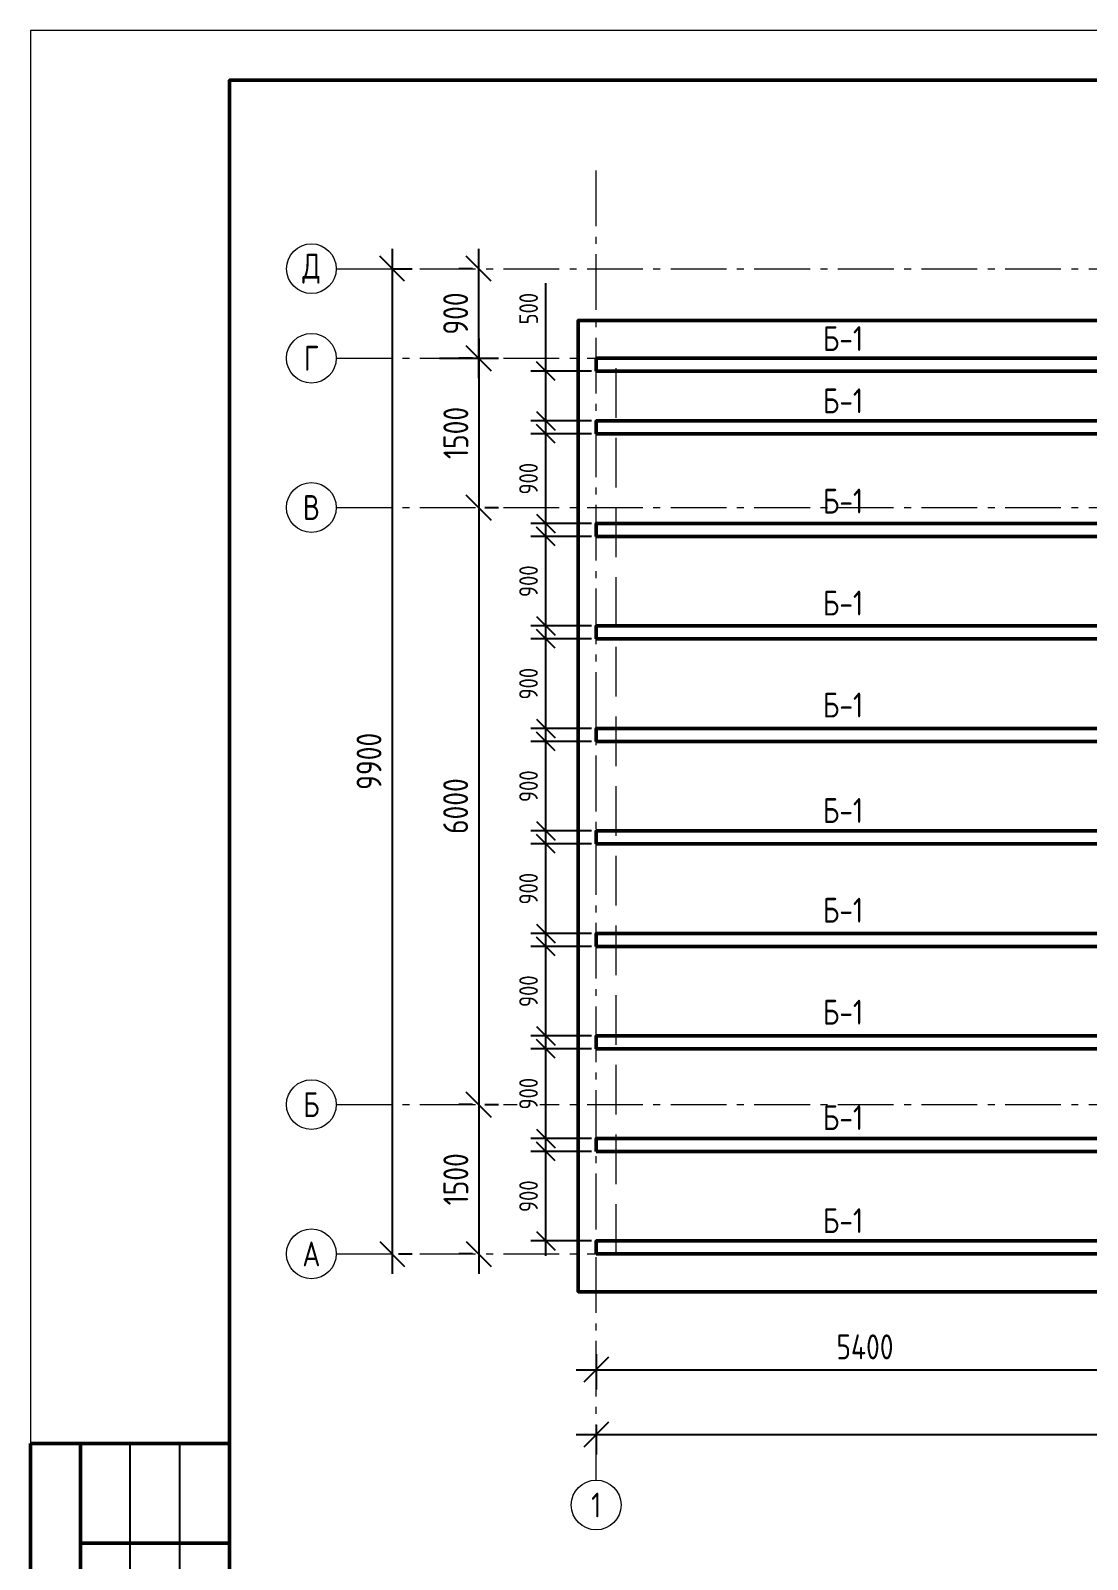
# Model space of a CAD drawing. Header units: millimetres. Extents: x -2047 to 39953, y 20044 to 49744.
# Drawn here: x -2047 to 8570, y 34381 to 49744 of the extents above; entities that cross this region are included whole.
import ezdxf

# ---------------------------------------------------------------- set-up
doc = ezdxf.new("R2010")
doc.units = ezdxf.units.MM
for name, pattern in [('CONTINOUS', [0]), ('ГОСТ 2.303 4', [7, 5, -2, 0]), ('ГОСТ 2.303 6', [12, 8, -1.5, 1, -1.5])]:
    doc.linetypes.add(name, pattern=pattern)
doc.layers.add('Оси', color=3, linetype='Continuous')
doc.layers.add('Стены для перекрытий', color=7, linetype='Continuous')
for name, color, linetype, lineweight in [('Перекрытия', 7, 'Continuous', 50), ('Размеры', 7, 'Continuous', 20), ('Текст', 7, 'Continuous', 20)]:
    doc.layers.add(name, color=color, linetype=linetype, lineweight=lineweight)
doc.styles.add('ГОСТ 2.304', font='CS_Gost2304.shx')
doc.styles.add('ТЕКСТ_Z', font='arial.ttf')
doc.dimstyles.new('СПДС', dxfattribs={"dimscale": 100, "dimtxt": 2.5, "dimasz": 2.5, "dimexe": 2, "dimexo": 0.625, "dimgap": 1, "dimtad": 1, "dimdec": 0, "dimtxsty": 'ГОСТ 2.304', "dimblk": 'OBLIQUE', "dimblk1": 'OBLIQUE', "dimblk2": 'OBLIQUE', "dimcen": 2.5, "dimdle": 2, "dimadec": 0, "dimazin": 2, "dimtfac": 0.75, "dimtdec": 4, "dimtmove": 1, "dimatfit": 3, "dimfxl": 1, "dimtfill": 1, "dimtolj": 1, "dimarcsym": 1})

# ---------------------------------------------------------------- blocks, each defined once
blk = doc.blocks.new('Штамп осн бок')
at = {"color": 7, "lineweight": 50}
for p, q in [((-2000, 8500), (-2000, 15000)), ((-2000, 15000), (-1500, 15000)), ((-1500, 8500), (-1500, 15000)), ((-1500, 15000), (0, 15000)), ((-1500, 14000), (0, 14000)), ((-1500, 12500), (0, 12500)), ((-1500, 10500), (0, 10500)), ((-2000, 8500), (-1500, 8500)), ((-1500, 8500), (0, 8500)), ((-1200, 0), (-1200, 8500)), ((-1200, 8500), (-700, 8500)), ((-700, 0), (-700, 8500)), ((-700, 8500), (0, 8500)), ((-1200, 6000), (0, 6000)), ((-1200, 2500), (0, 2500)), ((-1200, 0), (-700, 0)), ((-700, 0), (0, 0))]:
    blk.add_line(p, q, dxfattribs=at)
at = {"color": 7}
for p, q in [((-1000, 8500), (-1000, 15000)), ((-500, 8500), (-500, 15000)), ((0, 15000), (0, 0))]:
    blk.add_line(p, q, dxfattribs=at)
at = {"color": 7, "style": 'ТЕКСТ_Z'}
for s, p in [('Согласовано', (-1675, 8640)), ('В зам. инв. №', (-890, 6627)), ('Подл. и дата', (-890, 3596)), ('Инв. № подл.', (-890, 536))]:
    blk.add_text(s, height=150, rotation=90, dxfattribs=at).set_placement(p)
blk = doc.blocks.new('_Oblique')
at = {"color": 0, "linetype": 'ByBlock', "lineweight": -2}
blk.add_line((-0.5, -0.5), (0.5, 0.5), dxfattribs=at)
blk = doc.blocks.new('*D23')
at = {"layer": 'Defpoints', "color": 0, "ltscale": 100}
for p in [(1998, 46451), (2455, 44951), (2455, 44951)]:
    blk.add_point(p, dxfattribs=at)
at = {"layer": 'Оси', "color": 0, "lineweight": -2, "ltscale": 100}
for p, q in [((2455, 46651), (2455, 44751)), ((2061, 46451), (2655, 46451)), ((2517, 44951), (2655, 44951))]:
    blk.add_line(p, q, dxfattribs=at)
at = {"layer": 'Оси', "color": 0, "lineweight": -2, "ltscale": 100, "xscale": 250, "yscale": 250, "zscale": 250}
for p, rotation in [((2455, 46451), 90), ((2455, 44951), 270)]:
    blk.add_blockref('_Oblique', p, dxfattribs=dict(at, rotation=rotation))
at = {"layer": 'Оси', "color": 0, "lineweight": 20, "ltscale": 100, "insert": (2225, 45701), "char_height": 250, "attachment_point": 5, "rotation": 90, "style": 'ГОСТ 2.304', "bg_fill": 3, "box_fill_scale": 1.1, "bg_fill_color": 256, "bg_fill_true_color": 13158600, "bg_fill_transparency": 0}
blk.add_mtext('\\A1;1500', dxfattribs=at)
blk = doc.blocks.new('*D24')
at = {"layer": 'Defpoints', "color": 0, "ltscale": 100}
for p in [(2455, 44951), (2455, 38951), (2455, 38951)]:
    blk.add_point(p, dxfattribs=at)
at = {"layer": 'Оси', "color": 0, "lineweight": -2, "ltscale": 100}
for p, q in [((2455, 45151), (2455, 38751)), ((2517, 44951), (2655, 44951)), ((2517, 38951), (2655, 38951))]:
    blk.add_line(p, q, dxfattribs=at)
at = {"layer": 'Оси', "color": 0, "lineweight": -2, "ltscale": 100, "xscale": 250, "yscale": 250, "zscale": 250}
for p, rotation in [((2455, 44951), 90.00000000000001), ((2455, 38951), 270)]:
    blk.add_blockref('_Oblique', p, dxfattribs=dict(at, rotation=rotation))
at = {"layer": 'Оси', "color": 0, "lineweight": 20, "ltscale": 100, "insert": (2223, 41951), "char_height": 250, "attachment_point": 5, "rotation": 90, "style": 'ГОСТ 2.304', "bg_fill": 3, "box_fill_scale": 1.1, "bg_fill_color": 256, "bg_fill_true_color": 13158600, "bg_fill_transparency": 0}
blk.add_mtext('\\A1;6000', dxfattribs=at)
blk = doc.blocks.new('*D25')
at = {"layer": 'Defpoints', "color": 0, "ltscale": 100}
for p in [(2455, 38951), (2455, 37451), (2455, 37451)]:
    blk.add_point(p, dxfattribs=at)
at = {"layer": 'Оси', "color": 0, "lineweight": -2, "ltscale": 100}
for p, q in [((2455, 39151), (2455, 37251)), ((2392, 38951), (2255, 38951)), ((2392, 37451), (2255, 37451))]:
    blk.add_line(p, q, dxfattribs=at)
at = {"layer": 'Оси', "color": 0, "lineweight": -2, "ltscale": 100, "xscale": 250, "yscale": 250, "zscale": 250}
for p, rotation in [((2455, 38951), 90), ((2455, 37451), 270)]:
    blk.add_blockref('_Oblique', p, dxfattribs=dict(at, rotation=rotation))
at = {"layer": 'Оси', "color": 0, "lineweight": 20, "ltscale": 100, "insert": (2225, 38201), "char_height": 250, "attachment_point": 5, "rotation": 90, "style": 'ГОСТ 2.304', "bg_fill": 3, "box_fill_scale": 1.1, "bg_fill_color": 256, "bg_fill_true_color": 13158600, "bg_fill_transparency": 0}
blk.add_mtext('\\A1;1500', dxfattribs=at)
blk = doc.blocks.new('*D26')
at = {"layer": 'Defpoints', "color": 0, "ltscale": 100}
for p in [(2455, 47351), (2455, 47351), (2455, 46451)]:
    blk.add_point(p, dxfattribs=at)
at = {"layer": 'Оси', "color": 0, "lineweight": -2, "ltscale": 100}
for p, q in [((2455, 46251), (2455, 47551)), ((2392, 47351), (2255, 47351)), ((2392, 46451), (2255, 46451))]:
    blk.add_line(p, q, dxfattribs=at)
at = {"layer": 'Оси', "color": 0, "lineweight": -2, "ltscale": 100, "xscale": 250, "yscale": 250, "zscale": 250}
for p, rotation in [((2455, 47351), 90), ((2455, 46451), 270)]:
    blk.add_blockref('_Oblique', p, dxfattribs=dict(at, rotation=rotation))
at = {"layer": 'Оси', "color": 0, "lineweight": 20, "ltscale": 100, "insert": (2223, 46901), "char_height": 250, "attachment_point": 5, "rotation": 90, "style": 'ГОСТ 2.304', "bg_fill": 3, "box_fill_scale": 1.1, "bg_fill_color": 256, "bg_fill_true_color": 13158600, "bg_fill_transparency": 0}
blk.add_mtext('\\A1;900', dxfattribs=at)
blk = doc.blocks.new('*D27')
at = {"layer": 'Defpoints', "color": 0, "ltscale": 100}
for p in [(1528, 47351), (1585, 37451), (1585, 37451)]:
    blk.add_point(p, dxfattribs=at)
at = {"layer": 'Оси', "color": 0, "lineweight": -2, "ltscale": 100}
for p, q in [((1585, 47551), (1585, 37251)), ((1591, 47351), (1785, 47351)), ((1648, 37451), (1785, 37451))]:
    blk.add_line(p, q, dxfattribs=at)
at = {"layer": 'Оси', "color": 0, "lineweight": -2, "ltscale": 100, "xscale": 250, "yscale": 250, "zscale": 250}
for p, rotation in [((1585, 47351), 90), ((1585, 37451), 270)]:
    blk.add_blockref('_Oblique', p, dxfattribs=dict(at, rotation=rotation))
at = {"layer": 'Оси', "color": 0, "lineweight": 20, "ltscale": 100, "insert": (1353, 42401), "char_height": 250, "attachment_point": 5, "rotation": 90, "style": 'ГОСТ 2.304', "bg_fill": 3, "box_fill_scale": 1.1, "bg_fill_color": 256, "bg_fill_true_color": 13158600, "bg_fill_transparency": 0}
blk.add_mtext('\\A1;9900', dxfattribs=at)
blk = doc.blocks.new('*D28')
at = {"layer": 'Defpoints', "color": 0, "ltscale": 100}
for p in [(3635, 36506), (9035, 36506), (9035, 36287)]:
    blk.add_point(p, dxfattribs=at)
at = {"layer": 'Оси', "color": 0, "lineweight": -2, "ltscale": 100}
for p, q in [((3635, 36444), (3635, 36087)), ((9035, 36444), (9035, 36087)), ((3435, 36287), (9235, 36287))]:
    blk.add_line(p, q, dxfattribs=at)
at = {"layer": 'Оси', "color": 0, "lineweight": -2, "ltscale": 100, "xscale": 250, "yscale": 250, "zscale": 250, "rotation": 180}
blk.add_blockref('_Oblique', (3635, 36287), dxfattribs=at)
at = {"layer": 'Оси', "color": 0, "lineweight": -2, "ltscale": 100, "xscale": 250, "yscale": 250, "zscale": 250}
blk.add_blockref('_Oblique', (9035, 36287), dxfattribs=at)
at = {"layer": 'Оси', "color": 0, "lineweight": 20, "ltscale": 100, "insert": (6335, 36517), "char_height": 250, "attachment_point": 5, "style": 'ГОСТ 2.304', "bg_fill": 3, "box_fill_scale": 1.1, "bg_fill_color": 256, "bg_fill_true_color": 13158600, "bg_fill_transparency": 0}
blk.add_mtext('\\A1;5400', dxfattribs=at)
blk = doc.blocks.new('*D32')
at = {"layer": 'Defpoints', "color": 0, "ltscale": 100}
for p in [(3635, 35795), (18035, 35795), (18035, 35635)]:
    blk.add_point(p, dxfattribs=at)
at = {"layer": 'Оси', "color": 0, "lineweight": -2, "ltscale": 100}
for p, q in [((3635, 35732), (3635, 35435)), ((18035, 35732), (18035, 35435)), ((3435, 35635), (18235, 35635))]:
    blk.add_line(p, q, dxfattribs=at)
at = {"layer": 'Оси', "color": 0, "lineweight": -2, "ltscale": 100, "xscale": 250, "yscale": 250, "zscale": 250, "rotation": 180}
blk.add_blockref('_Oblique', (3635, 35635), dxfattribs=at)
at = {"layer": 'Оси', "color": 0, "lineweight": -2, "ltscale": 100, "xscale": 250, "yscale": 250, "zscale": 250}
blk.add_blockref('_Oblique', (18035, 35635), dxfattribs=at)
at = {"layer": 'Оси', "color": 0, "lineweight": 20, "ltscale": 100, "insert": (10835, 35860), "char_height": 250, "attachment_point": 5, "style": 'ГОСТ 2.304', "bg_fill": 3, "box_fill_scale": 1.1, "bg_fill_color": 256, "bg_fill_true_color": 13158600, "bg_fill_transparency": 0}
blk.add_mtext('\\A1;14400', dxfattribs=at)
blk = doc.blocks.new('*D33')
at = {"layer": 'Defpoints', "color": 0, "ltscale": 100}
for p in [(3129, 38481), (3635, 38481), (3635, 37581)]:
    blk.add_point(p, dxfattribs=at)
at = {"layer": 'Размеры', "color": 0, "lineweight": -2, "ltscale": 100}
for p, q in [((3129, 37431), (3129, 38631)), ((3588, 38481), (2979, 38481)), ((3588, 37581), (2979, 37581))]:
    blk.add_line(p, q, dxfattribs=at)
at = {"layer": 'Размеры', "color": 0, "lineweight": -2, "ltscale": 100, "xscale": 187.5, "yscale": 187.5, "zscale": 187.5}
for p, rotation in [((3129, 38481), 90), ((3129, 37581), 270)]:
    blk.add_blockref('_Oblique', p, dxfattribs=dict(at, rotation=rotation))
at = {"layer": 'Размеры', "color": 0, "ltscale": 100, "insert": (2955, 38031), "char_height": 187.5, "attachment_point": 5, "rotation": 90, "style": 'ГОСТ 2.304', "bg_fill": 3, "box_fill_scale": 1.1, "bg_fill_color": 256, "bg_fill_true_color": 13158600, "bg_fill_transparency": 0}
blk.add_mtext('\\A1;900', dxfattribs=at)
blk = doc.blocks.new('*D34')
at = {"layer": 'Defpoints', "color": 0, "ltscale": 100}
for p in [(3129, 39511), (3635, 39511), (3635, 38611)]:
    blk.add_point(p, dxfattribs=at)
at = {"layer": 'Размеры', "color": 0, "lineweight": -2, "ltscale": 100}
for p, q in [((3129, 38461), (3129, 39661)), ((3588, 39511), (2979, 39511)), ((3588, 38611), (2979, 38611))]:
    blk.add_line(p, q, dxfattribs=at)
at = {"layer": 'Размеры', "color": 0, "lineweight": -2, "ltscale": 100, "xscale": 187.5, "yscale": 187.5, "zscale": 187.5}
for p, rotation in [((3129, 39511), 90), ((3129, 38611), 270)]:
    blk.add_blockref('_Oblique', p, dxfattribs=dict(at, rotation=rotation))
at = {"layer": 'Размеры', "color": 0, "ltscale": 100, "insert": (2955, 39061), "char_height": 187.5, "attachment_point": 5, "rotation": 90, "style": 'ГОСТ 2.304', "bg_fill": 3, "box_fill_scale": 1.1, "bg_fill_color": 256, "bg_fill_true_color": 13158600, "bg_fill_transparency": 0}
blk.add_mtext('\\A1;900', dxfattribs=at)
blk = doc.blocks.new('*D35')
at = {"layer": 'Defpoints', "color": 0, "ltscale": 100}
for p in [(3129, 40541), (3635, 40541), (3635, 39641)]:
    blk.add_point(p, dxfattribs=at)
at = {"layer": 'Размеры', "color": 0, "lineweight": -2, "ltscale": 100}
for p, q in [((3129, 39491), (3129, 40691)), ((3588, 40541), (2979, 40541)), ((3588, 39641), (2979, 39641))]:
    blk.add_line(p, q, dxfattribs=at)
at = {"layer": 'Размеры', "color": 0, "lineweight": -2, "ltscale": 100, "xscale": 187.5, "yscale": 187.5, "zscale": 187.5}
for p, rotation in [((3129, 40541), 90), ((3129, 39641), 270)]:
    blk.add_blockref('_Oblique', p, dxfattribs=dict(at, rotation=rotation))
at = {"layer": 'Размеры', "color": 0, "ltscale": 100, "insert": (2955, 40091), "char_height": 187.5, "attachment_point": 5, "rotation": 90, "style": 'ГОСТ 2.304', "bg_fill": 3, "box_fill_scale": 1.1, "bg_fill_color": 256, "bg_fill_true_color": 13158600, "bg_fill_transparency": 0}
blk.add_mtext('\\A1;900', dxfattribs=at)
blk = doc.blocks.new('*D36')
at = {"layer": 'Defpoints', "color": 0, "ltscale": 100}
for p in [(3129, 41571), (3635, 41571), (3635, 40671)]:
    blk.add_point(p, dxfattribs=at)
at = {"layer": 'Размеры', "color": 0, "lineweight": -2, "ltscale": 100}
for p, q in [((3129, 40521), (3129, 41721)), ((3588, 41571), (2979, 41571)), ((3588, 40671), (2979, 40671))]:
    blk.add_line(p, q, dxfattribs=at)
at = {"layer": 'Размеры', "color": 0, "lineweight": -2, "ltscale": 100, "xscale": 187.5, "yscale": 187.5, "zscale": 187.5}
for p, rotation in [((3129, 41571), 90), ((3129, 40671), 270)]:
    blk.add_blockref('_Oblique', p, dxfattribs=dict(at, rotation=rotation))
at = {"layer": 'Размеры', "color": 0, "ltscale": 100, "insert": (2955, 41121), "char_height": 187.5, "attachment_point": 5, "rotation": 90, "style": 'ГОСТ 2.304', "bg_fill": 3, "box_fill_scale": 1.1, "bg_fill_color": 256, "bg_fill_true_color": 13158600, "bg_fill_transparency": 0}
blk.add_mtext('\\A1;900', dxfattribs=at)
blk = doc.blocks.new('*D37')
at = {"layer": 'Defpoints', "color": 0, "ltscale": 100}
for p in [(3129, 42601), (3635, 42601), (3635, 41701)]:
    blk.add_point(p, dxfattribs=at)
at = {"layer": 'Размеры', "color": 0, "lineweight": -2, "ltscale": 100}
for p, q in [((3129, 41551), (3129, 42751)), ((3588, 42601), (2979, 42601)), ((3588, 41701), (2979, 41701))]:
    blk.add_line(p, q, dxfattribs=at)
at = {"layer": 'Размеры', "color": 0, "lineweight": -2, "ltscale": 100, "xscale": 187.5, "yscale": 187.5, "zscale": 187.5}
for p, rotation in [((3129, 42601), 90), ((3129, 41701), 270)]:
    blk.add_blockref('_Oblique', p, dxfattribs=dict(at, rotation=rotation))
at = {"layer": 'Размеры', "color": 0, "ltscale": 100, "insert": (2955, 42151), "char_height": 187.5, "attachment_point": 5, "rotation": 90, "style": 'ГОСТ 2.304', "bg_fill": 3, "box_fill_scale": 1.1, "bg_fill_color": 256, "bg_fill_true_color": 13158600, "bg_fill_transparency": 0}
blk.add_mtext('\\A1;900', dxfattribs=at)
blk = doc.blocks.new('*D38')
at = {"layer": 'Defpoints', "color": 0, "ltscale": 100}
for p in [(3129, 43631), (3635, 43631), (3635, 42731)]:
    blk.add_point(p, dxfattribs=at)
at = {"layer": 'Размеры', "color": 0, "lineweight": -2, "ltscale": 100}
for p, q in [((3129, 42581), (3129, 43781)), ((3588, 43631), (2979, 43631)), ((3588, 42731), (2979, 42731))]:
    blk.add_line(p, q, dxfattribs=at)
at = {"layer": 'Размеры', "color": 0, "lineweight": -2, "ltscale": 100, "xscale": 187.5, "yscale": 187.5, "zscale": 187.5}
for p, rotation in [((3129, 43631), 90), ((3129, 42731), 270)]:
    blk.add_blockref('_Oblique', p, dxfattribs=dict(at, rotation=rotation))
at = {"layer": 'Размеры', "color": 0, "ltscale": 100, "insert": (2955, 43181), "char_height": 187.5, "attachment_point": 5, "rotation": 90, "style": 'ГОСТ 2.304', "bg_fill": 3, "box_fill_scale": 1.1, "bg_fill_color": 256, "bg_fill_true_color": 13158600, "bg_fill_transparency": 0}
blk.add_mtext('\\A1;900', dxfattribs=at)
blk = doc.blocks.new('*D39')
at = {"layer": 'Defpoints', "color": 0, "ltscale": 100}
for p in [(3129, 44661), (3635, 44661), (3635, 43761)]:
    blk.add_point(p, dxfattribs=at)
at = {"layer": 'Размеры', "color": 0, "lineweight": -2, "ltscale": 100}
for p, q in [((3129, 43611), (3129, 44811)), ((3588, 44661), (2979, 44661)), ((3588, 43761), (2979, 43761))]:
    blk.add_line(p, q, dxfattribs=at)
at = {"layer": 'Размеры', "color": 0, "lineweight": -2, "ltscale": 100, "xscale": 187.5, "yscale": 187.5, "zscale": 187.5}
for p, rotation in [((3129, 44661), 90), ((3129, 43761), 270)]:
    blk.add_blockref('_Oblique', p, dxfattribs=dict(at, rotation=rotation))
at = {"layer": 'Размеры', "color": 0, "ltscale": 100, "insert": (2955, 44211), "char_height": 187.5, "attachment_point": 5, "rotation": 90, "style": 'ГОСТ 2.304', "bg_fill": 3, "box_fill_scale": 1.1, "bg_fill_color": 256, "bg_fill_true_color": 13158600, "bg_fill_transparency": 0}
blk.add_mtext('\\A1;900', dxfattribs=at)
blk = doc.blocks.new('*D40')
at = {"layer": 'Defpoints', "color": 0, "ltscale": 100}
for p in [(3129, 45691), (3635, 45691), (3635, 44791)]:
    blk.add_point(p, dxfattribs=at)
at = {"layer": 'Размеры', "color": 0, "lineweight": -2, "ltscale": 100}
for p, q in [((3129, 44641), (3129, 45841)), ((3588, 45691), (2979, 45691)), ((3588, 44791), (2979, 44791))]:
    blk.add_line(p, q, dxfattribs=at)
at = {"layer": 'Размеры', "color": 0, "lineweight": -2, "ltscale": 100, "xscale": 187.5, "yscale": 187.5, "zscale": 187.5}
for p, rotation in [((3129, 45691), 90), ((3129, 44791), 270)]:
    blk.add_blockref('_Oblique', p, dxfattribs=dict(at, rotation=rotation))
at = {"layer": 'Размеры', "color": 0, "ltscale": 100, "insert": (2955, 45241), "char_height": 187.5, "attachment_point": 5, "rotation": 90, "style": 'ГОСТ 2.304', "bg_fill": 3, "box_fill_scale": 1.1, "bg_fill_color": 256, "bg_fill_true_color": 13158600, "bg_fill_transparency": 0}
blk.add_mtext('\\A1;900', dxfattribs=at)
blk = doc.blocks.new('*D41')
at = {"layer": 'Defpoints', "color": 0, "ltscale": 100}
for p in [(3129, 46321), (3635, 46321), (3635, 45821)]:
    blk.add_point(p, dxfattribs=at)
at = {"layer": 'Размеры', "color": 0, "lineweight": -2, "ltscale": 100}
for p, q in [((3129, 46321), (3129, 47207)), ((3129, 45671), (3129, 46471)), ((3588, 46321), (2979, 46321)), ((3588, 45821), (2979, 45821))]:
    blk.add_line(p, q, dxfattribs=at)
at = {"layer": 'Размеры', "color": 0, "lineweight": -2, "ltscale": 100, "xscale": 187.5, "yscale": 187.5, "zscale": 187.5}
for p, rotation in [((3129, 46321), 90), ((3129, 45821), 270)]:
    blk.add_blockref('_Oblique', p, dxfattribs=dict(at, rotation=rotation))
at = {"layer": 'Размеры', "color": 0, "ltscale": 100, "insert": (2956, 46950), "char_height": 187.5, "attachment_point": 5, "rotation": 90, "style": 'ГОСТ 2.304', "bg_fill": 3, "box_fill_scale": 1.1, "bg_fill_color": 256, "bg_fill_true_color": 13158600, "bg_fill_transparency": 0}
blk.add_mtext('\\A1;500', dxfattribs=at)

msp = doc.modelspace()

# ---------------------------------------------------------------- linework, layer by layer
at = {"color": 7, "linetype": 'CONTINOUS', "lineweight": 20, "ltscale": 30}
msp.add_lwpolyline([(-2047.4, 20044.3), (39952.6, 20044.3), (39952.6, 49744.3), (-2047.4, 49744.3)], close=True, dxfattribs=at)
at = {"color": 7, "linetype": 'CONTINOUS', "lineweight": 50, "ltscale": 30}
msp.add_lwpolyline([(-47.4, 20544.3), (39452.6, 20544.3), (39452.6, 49244.3), (-47.4, 49244.3)], close=True, dxfattribs=at)
at = {"layer": 'Оси', "linetype": 'ГОСТ 2.303 6', "lineweight": 20, "ltscale": 70}
for p, q in [((3634.9, 35177.9), (3634.9, 48337.5)), ((1023.7, 47351.4), (19023.7, 47351.4)), ((1023.5, 46451.4), (19023.5, 46451.4)), ((1023.5, 44951.4), (19023.5, 44951.4)), ((1023.5, 38951.4), (19023.5, 38951.4)), ((1023.5, 37451.4), (19023.5, 37451.4))]:
    msp.add_line(p, q, dxfattribs=at)
at = {"layer": 'Оси', "lineweight": 20, "ltscale": 100}
for centre in [(773.7, 47351.4), (773.5, 46451.4), (773.5, 44951.4), (773.5, 38951.4), (773.5, 37451.4), (3634.9, 34927.9)]:
    msp.add_circle(centre, 250, dxfattribs=at)
at = {"layer": 'Перекрытия', "ltscale": 100}
for points in [[(3634.9, 46321.4), (9034.9, 46321.4), (9034.9, 46451.4), (3634.9, 46451.4)], [(3634.9, 45691.4), (9034.9, 45691.4), (9034.9, 45821.4), (3634.9, 45821.4)], [(3634.9, 44661.4), (9034.9, 44661.4), (9034.9, 44791.4), (3634.9, 44791.4)], [(3634.9, 43631.4), (9034.9, 43631.4), (9034.9, 43761.4), (3634.9, 43761.4)], [(3634.9, 42601.4), (9034.9, 42601.4), (9034.9, 42731.4), (3634.9, 42731.4)], [(3634.9, 41571.4), (9034.9, 41571.4), (9034.9, 41701.4), (3634.9, 41701.4)], [(3634.9, 40541.4), (9034.9, 40541.4), (9034.9, 40671.4), (3634.9, 40671.4)], [(3634.9, 39511.4), (9034.9, 39511.4), (9034.9, 39641.4), (3634.9, 39641.4)], [(3634.9, 38481.4), (9034.9, 38481.4), (9034.9, 38611.4), (3634.9, 38611.4)], [(3634.9, 37451.4), (9034.9, 37451.4), (9034.9, 37581.4), (3634.9, 37581.4)]]:
    msp.add_lwpolyline(points, close=True, dxfattribs=at)
at = {"layer": 'Стены для перекрытий', "lineweight": 50, "ltscale": 100, "extrusion": (0, 0, -1)}
msp.add_lwpolyline([(-11624.9, 47731.4), (-11624.8, 46831.4), (-14614.9, 46831.4), (-14614.9, 37071.4), (-3454.9, 37071.4), (-3454.9, 46831.4), (-8844.9, 46831.4), (-8844.9, 47731.4), (-11624.9, 47731)], dxfattribs=at)
at = {"layer": 'Стены для перекрытий', "linetype": 'ГОСТ 2.303 4', "lineweight": 20, "ltscale": 100}
msp.add_lwpolyline([(8844.9, 46451.4), (8844.9, 37451.4), (3834.9, 37451.4), (3834.9, 46451.4)], close=True, dxfattribs=at)

# ---------------------------------------------------------------- block references
at = {"color": 7, "linetype": 'CONTINOUS', "lineweight": 20, "ltscale": 30}
msp.add_blockref('Штамп осн бок', (-47.4, 20544.3), dxfattribs=at)

# ---------------------------------------------------------------- texts
at = {"layer": 'Оси', "lineweight": 20, "ltscale": 100, "char_height": 250, "attachment_point": 5, "style": 'ГОСТ 2.304'}
for s, insert, width in [('Д', (773.7, 47351.4), 292.102), ('Г', (773.5, 46451.4), 292.102), ('В', (773.5, 44951.4), 292.102), ('Б', (773.5, 38951.4), 292.102), ('А', (773.5, 37451.4), 292.102), ('1', (3634.9, 34927.9), 272.268)]:
    msp.add_mtext(s, dxfattribs=dict(at, insert=insert, width=width))
at = {"layer": 'Текст', "ltscale": 100, "char_height": 250, "width": 702.524, "attachment_point": 5, "style": 'ГОСТ 2.304'}
for insert in [(6114.4, 46649.1), (6114.4, 46023.8), (6114.4, 45016.3), (6114.4, 43991.5), (6114.4, 42966.7), (6114.4, 41907.1), (6114.4, 40905.4), (6114.4, 39880.6), (6114.4, 38820.5), (6114.4, 37785.4)]:
    msp.add_mtext('Б-1', dxfattribs=dict(at, insert=insert))

# ---------------------------------------------------------------- next in the draw order: dimensions: what is measured, and where the dimension line sits
at = {"layer": 'Оси', "lineweight": 20, "ltscale": 100}
for base, p1, p2, angle, picture, middle in [((1585.1, 37451.4), (1528.3, 47351.4), (1585.1, 37451.4), 90, '*D27', (1352.9, 42401.4)), ((2454.8, 44951.4), (1998.2, 46451.4), (2454.8, 44951.4), 270, '*D23', (2224.6, 45701.4))]:
    dim = msp.add_linear_dim(base=base, p1=p1, p2=p2, angle=angle, dimstyle='СПДС', dxfattribs=at)
    dim.commit()
    dim.dimension.update_dxf_attribs({"geometry": picture, "text_midpoint": middle})
dim = msp.add_linear_dim(base=(9034.9, 36287.3), p1=(3634.9, 36506.2), p2=(9034.9, 36506.2), dimstyle='СПДС', dxfattribs=at)
dim.commit()
dim.dimension.update_dxf_attribs({"geometry": '*D28', "text_midpoint": (6334.9, 36517.5)})
at = {"layer": 'Размеры', "ltscale": 100}
dim = msp.add_linear_dim(base=(3128.8, 38481.4), p1=(3634.9, 37581.4), p2=(3634.9, 38481.4), angle=90, dimstyle='СПДС', override={"dimscale": 75}, dxfattribs=at)
dim.commit()
dim.dimension.update_dxf_attribs({"geometry": '*D33', "text_midpoint": (2954.7, 38031.4)})

# ---------------------------------------------------------------- next in the draw order: dimensions: what is measured, and where the dimension line sits
at = {"layer": 'Оси', "lineweight": 20, "ltscale": 100}
for base, p1, p2, angle, picture, middle in [((2454.8, 47351.4), (2454.8, 46451.4), (2454.8, 47351.4), 90, '*D26', (2222.6, 46901.4)), ((2454.8, 38951.4), (2454.8, 44951.4), (2454.8, 38951.4), 270, '*D24', (2222.6, 41951.4))]:
    dim = msp.add_linear_dim(base=base, p1=p1, p2=p2, angle=angle, dimstyle='СПДС', dxfattribs=at)
    dim.commit()
    dim.dimension.update_dxf_attribs({"geometry": picture, "text_midpoint": middle})
dim = msp.add_linear_dim(base=(18034.9, 35635.4), p1=(3634.9, 35795), p2=(18034.9, 35795), dimstyle='СПДС', dxfattribs=at)
dim.commit()
dim.dimension.update_dxf_attribs({"geometry": '*D32', "text_midpoint": (10834.9, 35860.4)})
at = {"layer": 'Размеры', "ltscale": 100}
dim = msp.add_linear_dim(base=(3128.8, 39511.4), p1=(3634.9, 38611.4), p2=(3634.9, 39511.4), angle=90, dimstyle='СПДС', override={"dimscale": 75}, dxfattribs=at)
dim.commit()
dim.dimension.update_dxf_attribs({"geometry": '*D34', "text_midpoint": (2954.7, 39061.4)})

# ---------------------------------------------------------------- next in the draw order: dimensions: what is measured, and where the dimension line sits
at = {"layer": 'Оси', "lineweight": 20, "ltscale": 100}
dim = msp.add_linear_dim(base=(2454.8, 37451.4), p1=(2454.8, 38951.4), p2=(2454.8, 37451.4), angle=90, dimstyle='СПДС', dxfattribs=at)
dim.commit()
dim.dimension.update_dxf_attribs({"geometry": '*D25', "text_midpoint": (2224.6, 38201.4)})
at = {"layer": 'Размеры', "ltscale": 100}
dim = msp.add_linear_dim(base=(3128.8, 40541.4), p1=(3634.9, 39641.4), p2=(3634.9, 40541.4), angle=90, dimstyle='СПДС', override={"dimscale": 75}, dxfattribs=at)
dim.commit()
dim.dimension.update_dxf_attribs({"geometry": '*D35', "text_midpoint": (2954.7, 40091.4)})

# ---------------------------------------------------------------- next in the draw order: dimensions: what is measured, and where the dimension line sits
dim = msp.add_linear_dim(base=(3128.8, 41571.4), p1=(3634.9, 40671.4), p2=(3634.9, 41571.4), angle=90, dimstyle='СПДС', override={"dimscale": 75}, dxfattribs=at)
dim.commit()
dim.dimension.update_dxf_attribs({"geometry": '*D36', "text_midpoint": (2954.7, 41121.4)})

# ---------------------------------------------------------------- next in the draw order: dimensions: what is measured, and where the dimension line sits
dim = msp.add_linear_dim(base=(3128.8, 42601.4), p1=(3634.9, 41701.4), p2=(3634.9, 42601.4), angle=90, dimstyle='СПДС', override={"dimscale": 75}, dxfattribs=at)
dim.commit()
dim.dimension.update_dxf_attribs({"geometry": '*D37', "text_midpoint": (2954.7, 42151.4)})

# ---------------------------------------------------------------- next in the draw order: dimensions: what is measured, and where the dimension line sits
dim = msp.add_linear_dim(base=(3128.8, 43631.4), p1=(3634.9, 42731.4), p2=(3634.9, 43631.4), angle=90, dimstyle='СПДС', override={"dimscale": 75}, dxfattribs=at)
dim.commit()
dim.dimension.update_dxf_attribs({"geometry": '*D38', "text_midpoint": (2954.7, 43181.4)})

# ---------------------------------------------------------------- next in the draw order: dimensions: what is measured, and where the dimension line sits
dim = msp.add_linear_dim(base=(3128.8, 44661.4), p1=(3634.9, 43761.4), p2=(3634.9, 44661.4), angle=90, dimstyle='СПДС', override={"dimscale": 75}, dxfattribs=at)
dim.commit()
dim.dimension.update_dxf_attribs({"geometry": '*D39', "text_midpoint": (2954.7, 44211.4)})

# ---------------------------------------------------------------- next in the draw order: dimensions: what is measured, and where the dimension line sits
dim = msp.add_linear_dim(base=(3128.8, 45691.4), p1=(3634.9, 44791.4), p2=(3634.9, 45691.4), angle=90, dimstyle='СПДС', override={"dimscale": 75}, dxfattribs=at)
dim.commit()
dim.dimension.update_dxf_attribs({"geometry": '*D40', "text_midpoint": (2954.7, 45241.4)})

# ---------------------------------------------------------------- next in the draw order: dimensions: what is measured, and where the dimension line sits
dim = msp.add_linear_dim(base=(3128.8, 46321.4), p1=(3634.9, 45821.4), p2=(3634.9, 46321.4), angle=90, dimstyle='СПДС', override={"dimscale": 75}, dxfattribs=at)
dim.commit()
dim.dimension.update_dxf_attribs({"geometry": '*D41', "text_midpoint": (3072.4, 46949.6), "dimtype": 160})

doc.saveas('drawing.dxf')
